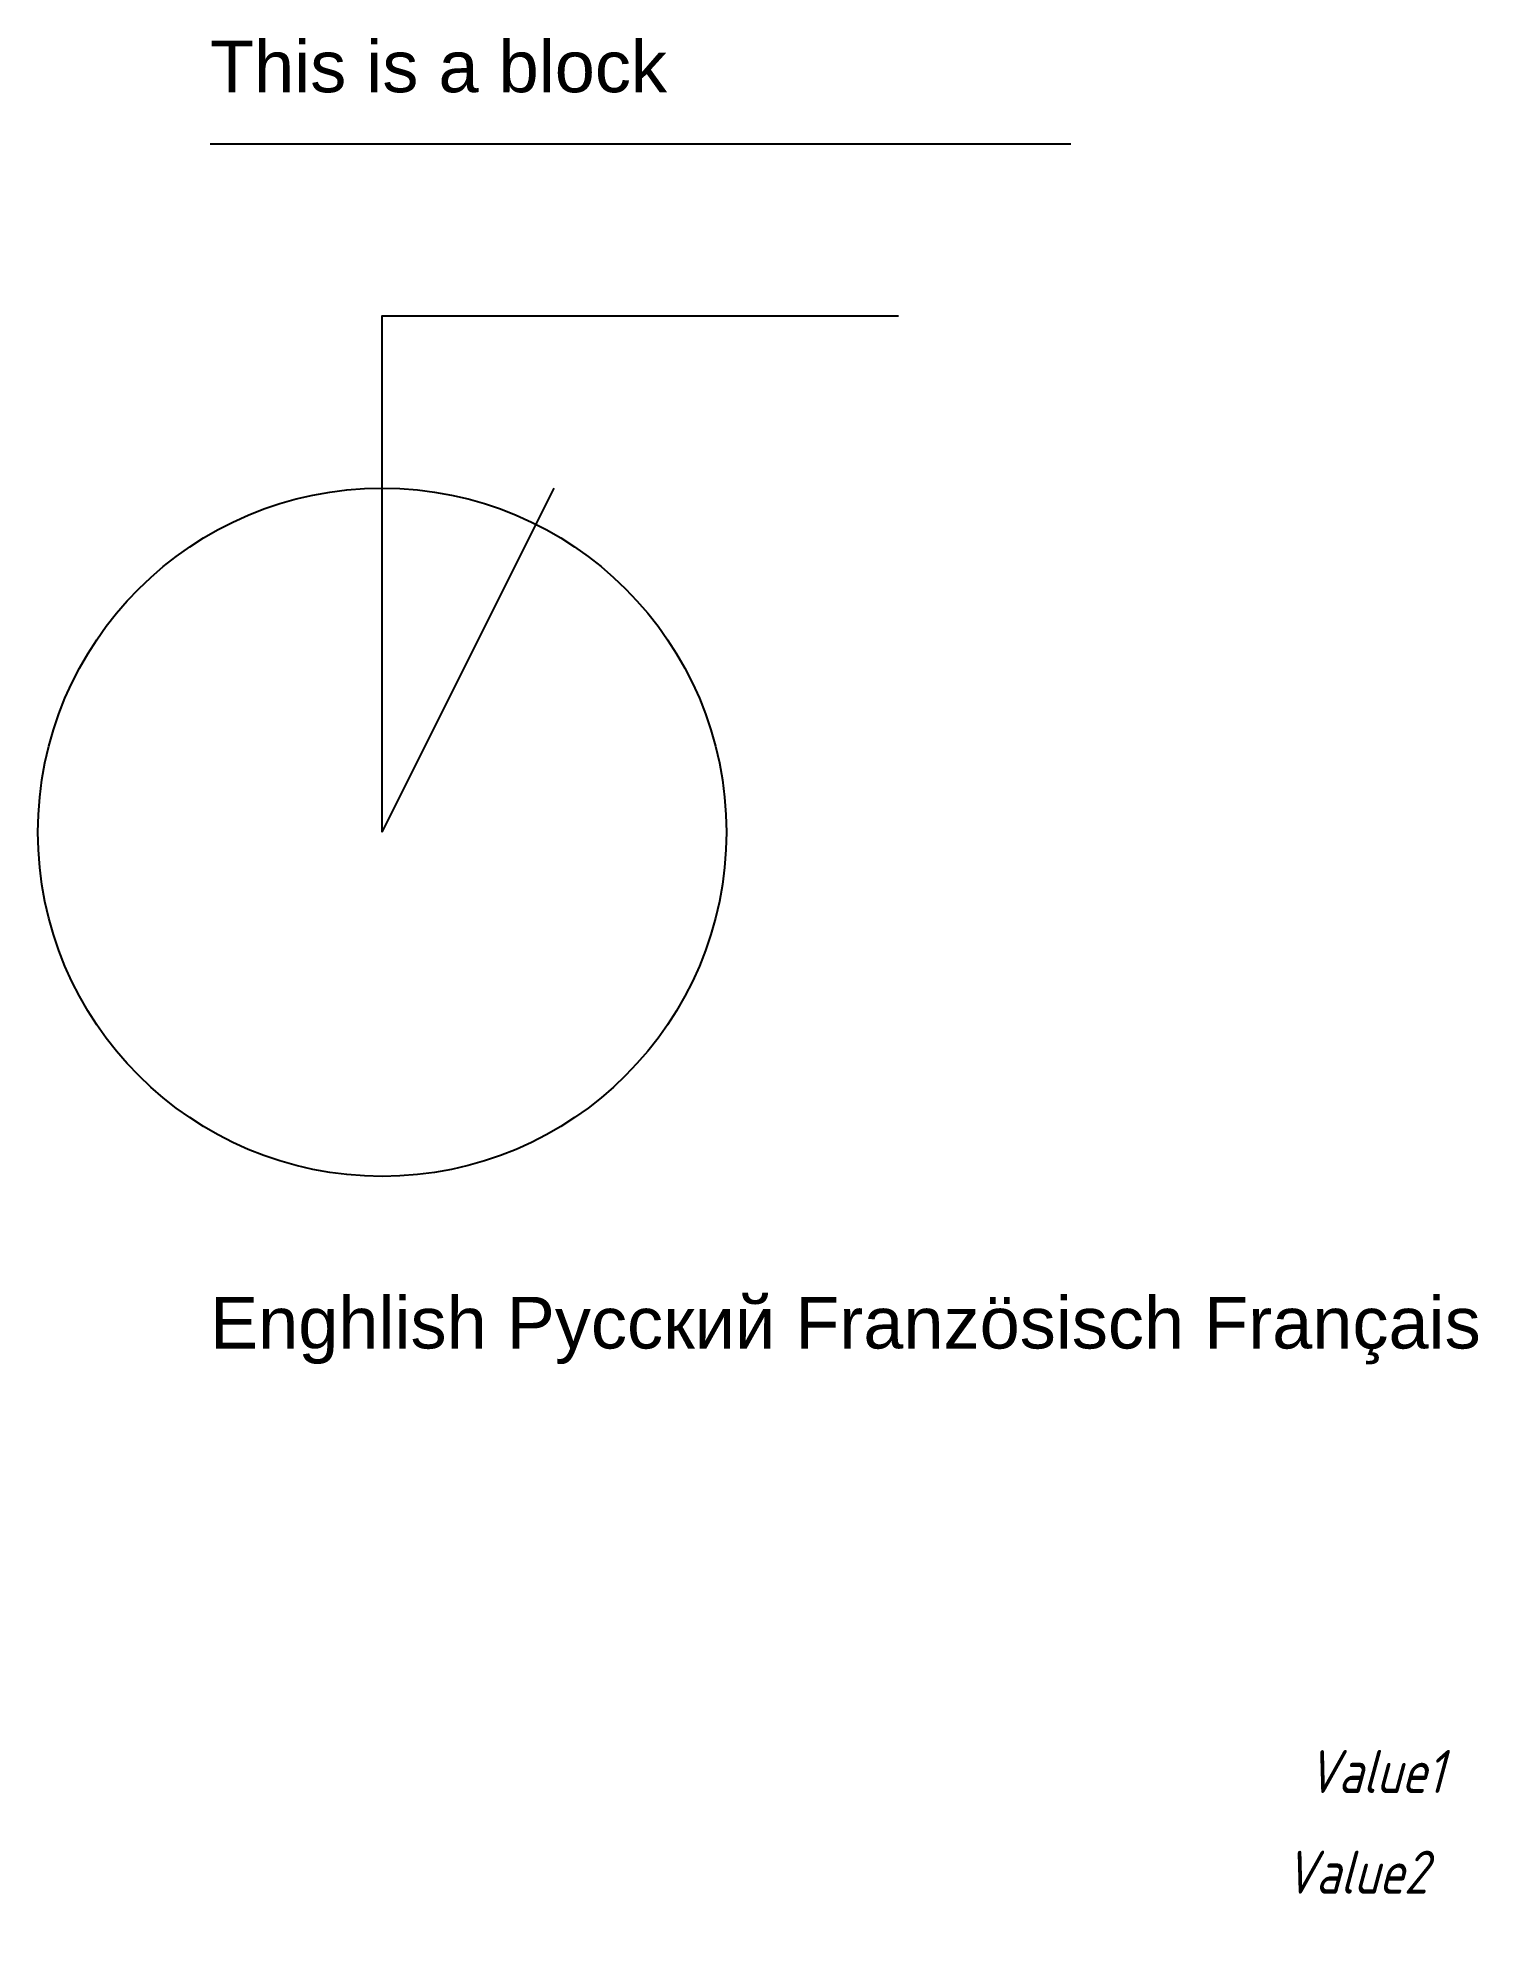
# Model space of a CAD drawing. Header units: metres. Extents: x -10 to 74, y -54 to 56.
import ezdxf

# ---------------------------------------------------------------- set-up
doc = ezdxf.new("R2010")
doc.units = ezdxf.units.M
doc.layers.get('0').update_dxf_attribs({"linetype": 'CONTINUOUS'})
doc.layers.add('Layer2', color=3, linetype='CONTINUOUS')
doc.styles.add('GOST', font='Gost.shx', dxfattribs={"oblique": 15})
doc.styles.get("Standard").update_dxf_attribs({"font": 'Arial.ttf'})

# ---------------------------------------------------------------- blocks, each defined once
blk = doc.blocks.new('block1')
blk.add_line((0, 0), (50, 0))
blk.add_text('This is a block', height=3).set_placement((0, 3))
blk = doc.blocks.new('BlockWithAttribs')
at = {"style": 'GOST', "oblique": 15}
blk.add_attdef('Attribute1', (96.59, 9.61), '', height=2.5, dxfattribs=at)

msp = doc.modelspace()

# ---------------------------------------------------------------- linework, layer by layer
at = {"color": 1}
msp.add_line((10, 10), (20, 30), dxfattribs=at)
msp.add_lwpolyline([(10, 10), (10, 40), (40, 40)])
msp.add_circle((10, 10), 20)

# ---------------------------------------------------------------- block references
ref = msp.add_blockref('BLOCKWITHATTRIBS', (51.99, -48.6))
ref.add_attrib('Attribute1', 'Value1', (63.72, -45.83), dxfattribs={"height": 2.5, "style": 'GOST', "oblique": 15})
ref.add_attrib('Attdef', 'Value2', (62.41, -51.68), dxfattribs={"height": 2.5, "style": 'GOST', "oblique": 15})
at = {"layer": 'Layer2'}
msp.add_blockref('BLOCK1', (0, 50), dxfattribs=at)

# ---------------------------------------------------------------- texts
msp.add_text('Enghlish Русский Französisch Français', height=3).set_placement((0, -20))

doc.saveas('drawing.dxf')
